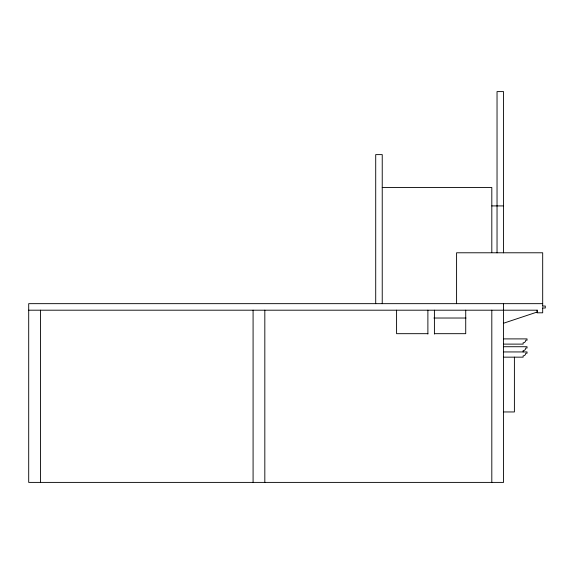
<?xml version="1.0" encoding="UTF-8"?>
<svg xmlns="http://www.w3.org/2000/svg" width="574" height="574" viewBox="0 0 574 574"><rect width="100%" height="100%" fill="white"/><g stroke="black" fill="none" stroke-linecap="round" stroke-linejoin="round"><path stroke-width="0.86" d="M503.556 323.227L537.587 311.897M382.234 187.49L491.81 187.49L491.81 252.445M491.81 205.915L503.556 205.915M542.688 303.66L28.7 303.66L28.7 482.397L503.556 482.397L503.556 303.66M542.688 306.042L545.3 306.042L545.3 308.008L542.688 308.008M28.7 310.197L537.357 310.197M433.908 318.025L465.98 318.025M427.888 333.681L396.584 333.681L396.584 310.197M434.41 333.681L465.722 333.681L465.722 310.197M503.556 338.897L527.04 338.897L527.04 340.203L525.734 340.203A2.612 2.612 0 0 1 523.122 342.807L523.122 344.113L503.556 344.113M503.556 346.725L527.04 346.725L527.04 348.031L525.734 348.031A2.612 2.612 0 0 1 523.122 350.635L523.122 351.941M503.556 351.941L527.04 351.941L527.04 353.247L525.734 353.247A2.612 2.612 0 0 1 523.122 355.858L523.122 357.157L503.556 357.157M503.556 411.953L514.397 411.953L514.397 357.157M542.688 306.107L542.688 252.782L456.588 252.782L456.588 303.66M542.688 307.743L542.688 312.808L537.106 312.808L537.106 310.197M503.556 252.84L503.556 91.603L497.034 91.603L497.034 252.84M491.81 310.197L491.81 482.397M434.41 310.197L434.41 334.046M427.888 310.197L427.888 334.046M382.234 303.66L382.234 154.614L375.712 154.614L375.712 303.66M264.822 310.197L264.822 482.397M253.084 310.197L253.084 482.397M40.438 310.197L40.438 482.397"/></g></svg>
